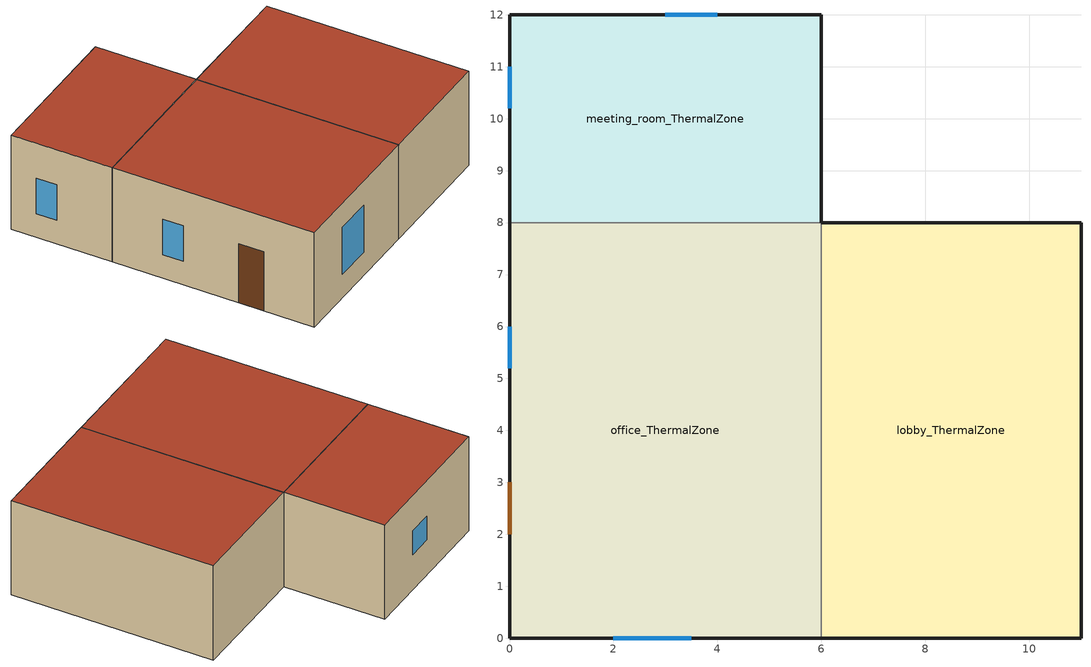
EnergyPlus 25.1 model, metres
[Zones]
lobby_ThermalZone
 floor ground (Const_Composite_2x4_Wood_Stud_R11__3_Composite_2x4_Wood_Stud_R11__2_Composite_2x4_Wood_Stud_R11__1): 6,8 11,8 11,0 6,0 z0
 wall outside (Const_Composite_2x4_Wood_Stud_R11__3_Composite_2x4_Wood_Stud_R11__2_Composite_2x4_Wood_Stud_R11__1): 6,0 11,0 11,8 6,8 z0:4
 wall to office_ThermalZone (Const_M01_100mm_brick_I02_50mm_insulation_board_F04_Wall_air_space_resistance_G01a_19mm_gypsum_board Reversed): 6,8 6,0 z0:4
 roof outside (Const_Composite_2x4_Wood_Stud_R11__3_Composite_2x4_Wood_Stud_R11__2_Composite_2x4_Wood_Stud_R11__1): 6,8 6,0 11,0 11,8 z4
meeting_room_ThermalZone
 floor ground (Const_Composite_2x4_Wood_Stud_R11__3_Composite_2x4_Wood_Stud_R11__2_Composite_2x4_Wood_Stud_R11__1): 0,12 6,12 6,8 0,8 z0
 wall outside (Const_Composite_2x4_Wood_Stud_R11__3_Composite_2x4_Wood_Stud_R11__2_Composite_2x4_Wood_Stud_R11__1): 6,8 6,12 0,12 0,8 z0:4
 wall to office_ThermalZone (Const_M01_100mm_brick_I02_50mm_insulation_board_F04_Wall_air_space_resistance_G01a_19mm_gypsum_board Reversed): 0,8 6,8 z0:4
 window (Const_CLEAR_3MM_AIR_13MM_CLEAR_3MM): 4,12 3,12 z1.5:2.5; 0,11 0,10.2 z1:2.5
 roof outside (Const_Composite_2x4_Wood_Stud_R11__3_Composite_2x4_Wood_Stud_R11__2_Composite_2x4_Wood_Stud_R11__1): 0,12 0,8 6,8 6,12 z4
office_ThermalZone
 floor ground (Const_Composite_2x4_Wood_Stud_R11__3_Composite_2x4_Wood_Stud_R11__2_Composite_2x4_Wood_Stud_R11__1): 0,8 6,8 6,0 0,0 z0
 wall outside (Const_M01_100mm_brick_I02_50mm_insulation_board): 0,0 6,0 z0:4
 wall outside (Const_M01_100mm_brick_I02_50mm_insulation_board_F04_Wall_air_space_resistance_G01a_19mm_gypsum_board): 0,8 0,0 z0:4
 window (Const_CLEAR_3MM_AIR_13MM_CLEAR_3MM): 2,0 3.5,0 z1:3; 0,6 0,5.2 z1:2.5
 door (Const_Composite_2x4_Wood_Stud_R11__3_Composite_2x4_Wood_Stud_R11__2_Composite_2x4_Wood_Stud_R11__1): 0,3 0,2 z0:2.5
 roof outside (Const_Composite_2x4_Wood_Stud_R11__3_Composite_2x4_Wood_Stud_R11__2_Composite_2x4_Wood_Stud_R11__1): 0,8 0,0 6,0 6,8 z4
[Building]
Building 1
[Site:Location]
CHICAGO_IL_USA TMY2-94846: 41.78, -87.75, -6, 190
[SizingPeriod:DesignDay]
CHICAGO_IL_USA Cooling .4% Conditions DB=>MWB: 7, 21, SummerDesignDay, 32.8, 10.9, Wetbulb, 23.6, 99063.21, 0, 0, No, No, No, ASHRAEClearSky, 1
CHICAGO_IL_USA Heating 99.6% Conditions: 1, 21, WinterDesignDay, -21.2, 0, Wetbulb, -21.2, 99063.21, 4.6, 270, No, No, No, ASHRAEClearSky, 0
[Site:GroundTemperature:BuildingSurface]
18.3, 18.2, 18.3, 18.4, 20.1, 22, 22.3, 22.5, 22.5, 20.7, 18.9, 18.5
[Material] Thermal Absorptance=0.9; Solar Absorptance=0.7; Visible Absorptance=0.7
Name | Roughness | Thickness {m} | Conductivity {W/m-K} | Density {kg/m3} | Specific Heat {J/kg-K}
Composite 2x4 Wood Stud R11 #1 | Smooth | 0.019 | 0.186 | 640 | 1048
Composite 2x4 Wood Stud R11 #2 | Smooth | 0.083 | 0.049 | 119.63 | 1048
Composite 2x4 Wood Stud R11 #3 | Smooth | 0.025 | 0.124 | 508.45 | 1048
G01a 19mm gypsum board | MediumSmooth | 0.019 | 0.16 | 800 | 1090
I02 50mm insulation board | MediumRough | 0.0508 | 0.03 | 43 | 1210
M01 100mm brick | MediumRough | 0.1016 | 0.89 | 1920 | 790
[Material:AirGap]
F04 Wall air space resistance: Thermal Resistance {m2-K/W}=0.15
[WindowMaterial:Gas]
AIR 13MM: Gas Type=Air; Thickness {m}=0.0127
[WindowMaterial:Glazing]
CLEAR 3MM: Optical Data Type=SpectralAverage; Thickness {m}=0.003; Solar Transmittance at Normal Incidence=0.837; Front Side Solar Reflectance at Normal Incidence=0.075; Back Side Solar Reflectance at Normal Incidence=0.075; Visible Transmittance at Normal Incidence=0.898; Front Side Visible Reflectance at Normal Incidence=0.081; Back Side Visible Reflectance at Normal Incidence=0.081; Infrared Transmittance at Normal Incidence=0; Front Side Infrared Hemispherical Emissivity=0.84; Back Side Infrared Hemispherical Emissivity=0.84; Conductivity {W/m-K}=0.9
[Construction]
Const_CLEAR_3MM_AIR_13MM_CLEAR_3MM: CLEAR 3MM, AIR 13MM, CLEAR 3MM
Const_Composite_2x4_Wood_Stud_R11__3_Composite_2x4_Wood_Stud_R11__2_Composite_2x4_Wood_Stud_R11__1: Composite 2x4 Wood Stud R11 #3, Composite 2x4 Wood Stud R11 #2, Composite 2x4 Wood Stud R11 #1
Const_M01_100mm_brick_I02_50mm_insulation_board: M01 100mm brick, I02 50mm insulation board
Const_M01_100mm_brick_I02_50mm_insulation_board_F04_Wall_air_space_resistance_G01a_19mm_gypsum_board: M01 100mm brick, I02 50mm insulation board, F04 Wall air space resistance, G01a 19mm gypsum board
Const_M01_100mm_brick_I02_50mm_insulation_board_F04_Wall_air_space_resistance_G01a_19mm_gypsum_board Reversed: G01a 19mm gypsum board, F04 Wall air space resistance, I02 50mm insulation board, M01 100mm brick
[Zone] Multiplier=1; Part of Total Floor Area=Yes
lobby_ThermalZone; meeting_room_ThermalZone; office_ThermalZone
[Space]
Name | Zone
lobby | lobby_ThermalZone
meeting_room | meeting_room_ThermalZone
office | office_ThermalZone
[Lights] Schedule=LIGHTING_SCH; Design Level Calculation Method=Watts/Area; Watts per Floor Area {W/m2}=10; Fraction Replaceable=1
Name | Zone or ZoneList or Space or SpaceList
lobby_Lights | lobby
meeting_room_Lights | meeting_room
office_Lights | office
[People] Number of People Schedule=OCCUPANCY_SCH; Number of People Calculation Method=Area/Person; Floor Area per Person {m2/person}=10; Fraction Radiant=0.3; Activity Level Schedule=ACTIVITY_LEVEL_SCH
Name | Zone or ZoneList or Space or SpaceList
lobby_People | lobby
meeting_room_People | meeting_room
office_People | office
[ElectricEquipment] Schedule=EQUIPMENT_SCH; Design Level Calculation Method=Watts/Area; Watts per Floor Area {W/m2}=10
Name | Zone or ZoneList or Space or SpaceList
lobby_Equip | lobby
meeting_room_Equip | meeting_room
office_Equip | office
[ZoneInfiltration:DesignFlowRate] Design Flow Rate Calculation Method=AirChanges/Hour; Air Changes per Hour {1/hr}=0.5; Density Basis=Outdoor
Name | Zone or ZoneList or Space or SpaceList
lobby_Infiltration | lobby
meeting_room_Infiltration | meeting_room
office_Infiltration | office
[ZoneControl:Thermostat] Temperature Difference Between Cutout And Setpoint {deltaC}=0
Name | Zone or ZoneList | Control Type Schedule | Control 1
lobby_ThermalZone Thermostat | lobby_ThermalZone | lobby_ThermalZone Thermostat Schedule | Thermostat Setpoint Dual Setpoint 3
meeting_room_ThermalZone Thermostat | meeting_room_ThermalZone | meeting_room_ThermalZone Thermostat Schedule | Thermostat Setpoint Dual Setpoint 2
office_ThermalZone Thermostat | office_ThermalZone | office_ThermalZone Thermostat Schedule | Thermostat Setpoint Dual Setpoint 1
[ThermostatSetpoint:DualSetpoint] Heating Setpoint Temperature Schedule=HEATING_SETPOINT_SCH; Cooling Setpoint Temperature Schedule=COOLING_SETPOINT_SCH
Thermostat Setpoint Dual Setpoint 3; Thermostat Setpoint Dual Setpoint 2; Thermostat Setpoint Dual Setpoint 1
[ZoneHVAC:IdealLoadsAirSystem]
Name | Design Specification Outdoor Air Object
lobby_IdealLoads | lobby_OutdoorAir
meeting_room_IdealLoads | meeting_room_OutdoorAir
office_IdealLoads | office_OutdoorAir
[DesignSpecification:OutdoorAir] Outdoor Air Method=Sum; Outdoor Air Flow per Person {m3/s-person}=0; Outdoor Air Flow per Zone Floor Area {m3/s-m2}=0; Outdoor Air Flow per Zone {m3/s}=0; Outdoor Air Flow Air Changes per Hour {1/hr}=0; Outdoor Air Schedule=OCCUPANCY_SCH
lobby_OutdoorAir; meeting_room_OutdoorAir; office_OutdoorAir
[Zone equipment]
lobby_ThermalZone: lobby_IdealLoads
meeting_room_ThermalZone: meeting_room_IdealLoads
office_ThermalZone: office_IdealLoads
[Sizing:Zone] Zone Cooling Design Supply Air Temperature Input Method=SupplyAirTemperature; Zone Cooling Design Supply Air Temperature {C}=12; Zone Heating Design Supply Air Temperature Input Method=SupplyAirTemperature; Zone Heating Design Supply Air Temperature {C}=50; Zone Cooling Design Supply Air Humidity Ratio {kgWater/kgDryAir}=0.008; Zone Heating Design Supply Air Humidity Ratio {kgWater/kgDryAir}=0.008; Zone Heating Sizing Factor=1.2; Zone Cooling Sizing Factor=1.2
Name | Design Specification Outdoor Air Object
office_ThermalZone | office_OutdoorAir
meeting_room_ThermalZone | meeting_room_OutdoorAir
lobby_ThermalZone | lobby_OutdoorAir
[Schedule:Day:Interval]
LIGHTING_SCH_DefaultDay; LIGHTING_SCH_WeekendDay; OCCUPANCY_SCH_DefaultDay; OCCUPANCY_SCH_WeekendDay; EQUIPMENT_SCH_DefaultDay; EQUIPMENT_SCH_WeekendDay: No, 24:00, 1
HEATING_SETPOINT_SCH_DefaultDay; HEATING_SETPOINT_SCH_WeekendDay: No, 07:00, 15, 18:00, 21, 24:00, 15
COOLING_SETPOINT_SCH_DefaultDay; COOLING_SETPOINT_SCH_WeekendDay: No, 07:00, 28, 18:00, 24, 24:00, 28
[Schedule:Week:Daily]
LIGHTING_SCH Week Rule - Jan1-Jan3: LIGHTING_SCH_DefaultDay, LIGHTING_SCH_DefaultDay, LIGHTING_SCH_DefaultDay, LIGHTING_SCH_DefaultDay, LIGHTING_SCH_DefaultDay, LIGHTING_SCH_DefaultDay, LIGHTING_SCH_WeekendDay, LIGHTING_SCH_DefaultDay, LIGHTING_SCH_DefaultDay, LIGHTING_SCH_DefaultDay, LIGHTING_SCH_DefaultDay, LIGHTING_SCH_DefaultDay
LIGHTING_SCH Week Rule - Jan4-Dec31: LIGHTING_SCH_WeekendDay, LIGHTING_SCH_DefaultDay, LIGHTING_SCH_DefaultDay, LIGHTING_SCH_DefaultDay, LIGHTING_SCH_DefaultDay, LIGHTING_SCH_DefaultDay, LIGHTING_SCH_WeekendDay, LIGHTING_SCH_DefaultDay, LIGHTING_SCH_DefaultDay, LIGHTING_SCH_DefaultDay, LIGHTING_SCH_DefaultDay, LIGHTING_SCH_DefaultDay
OCCUPANCY_SCH Week Rule - Jan1-Jan3: OCCUPANCY_SCH_DefaultDay, OCCUPANCY_SCH_DefaultDay, OCCUPANCY_SCH_DefaultDay, OCCUPANCY_SCH_DefaultDay, OCCUPANCY_SCH_DefaultDay, OCCUPANCY_SCH_DefaultDay, OCCUPANCY_SCH_WeekendDay, OCCUPANCY_SCH_DefaultDay, OCCUPANCY_SCH_DefaultDay, OCCUPANCY_SCH_DefaultDay, OCCUPANCY_SCH_DefaultDay, OCCUPANCY_SCH_DefaultDay
OCCUPANCY_SCH Week Rule - Jan4-Dec31: OCCUPANCY_SCH_WeekendDay, OCCUPANCY_SCH_DefaultDay, OCCUPANCY_SCH_DefaultDay, OCCUPANCY_SCH_DefaultDay, OCCUPANCY_SCH_DefaultDay, OCCUPANCY_SCH_DefaultDay, OCCUPANCY_SCH_WeekendDay, OCCUPANCY_SCH_DefaultDay, OCCUPANCY_SCH_DefaultDay, OCCUPANCY_SCH_DefaultDay, OCCUPANCY_SCH_DefaultDay, OCCUPANCY_SCH_DefaultDay
EQUIPMENT_SCH Week Rule - Jan1-Jan3: EQUIPMENT_SCH_DefaultDay, EQUIPMENT_SCH_DefaultDay, EQUIPMENT_SCH_DefaultDay, EQUIPMENT_SCH_DefaultDay, EQUIPMENT_SCH_DefaultDay, EQUIPMENT_SCH_DefaultDay, EQUIPMENT_SCH_WeekendDay, EQUIPMENT_SCH_DefaultDay, EQUIPMENT_SCH_DefaultDay, EQUIPMENT_SCH_DefaultDay, EQUIPMENT_SCH_DefaultDay, EQUIPMENT_SCH_DefaultDay
EQUIPMENT_SCH Week Rule - Jan4-Dec31: EQUIPMENT_SCH_WeekendDay, EQUIPMENT_SCH_DefaultDay, EQUIPMENT_SCH_DefaultDay, EQUIPMENT_SCH_DefaultDay, EQUIPMENT_SCH_DefaultDay, EQUIPMENT_SCH_DefaultDay, EQUIPMENT_SCH_WeekendDay, EQUIPMENT_SCH_DefaultDay, EQUIPMENT_SCH_DefaultDay, EQUIPMENT_SCH_DefaultDay, EQUIPMENT_SCH_DefaultDay, EQUIPMENT_SCH_DefaultDay
HEATING_SETPOINT_SCH Week Rule - Jan1-Jan3: HEATING_SETPOINT_SCH_DefaultDay, HEATING_SETPOINT_SCH_DefaultDay, HEATING_SETPOINT_SCH_DefaultDay, HEATING_SETPOINT_SCH_DefaultDay, HEATING_SETPOINT_SCH_DefaultDay, HEATING_SETPOINT_SCH_DefaultDay, HEATING_SETPOINT_SCH_WeekendDay, HEATING_SETPOINT_SCH_DefaultDay, HEATING_SETPOINT_SCH_DefaultDay, HEATING_SETPOINT_SCH_DefaultDay, HEATING_SETPOINT_SCH_DefaultDay, HEATING_SETPOINT_SCH_DefaultDay
HEATING_SETPOINT_SCH Week Rule - Jan4-Dec31: HEATING_SETPOINT_SCH_WeekendDay, HEATING_SETPOINT_SCH_DefaultDay, HEATING_SETPOINT_SCH_DefaultDay, HEATING_SETPOINT_SCH_DefaultDay, HEATING_SETPOINT_SCH_DefaultDay, HEATING_SETPOINT_SCH_DefaultDay, HEATING_SETPOINT_SCH_WeekendDay, HEATING_SETPOINT_SCH_DefaultDay, HEATING_SETPOINT_SCH_DefaultDay, HEATING_SETPOINT_SCH_DefaultDay, HEATING_SETPOINT_SCH_DefaultDay, HEATING_SETPOINT_SCH_DefaultDay
COOLING_SETPOINT_SCH Week Rule - Jan1-Jan3: COOLING_SETPOINT_SCH_DefaultDay, COOLING_SETPOINT_SCH_DefaultDay, COOLING_SETPOINT_SCH_DefaultDay, COOLING_SETPOINT_SCH_DefaultDay, COOLING_SETPOINT_SCH_DefaultDay, COOLING_SETPOINT_SCH_DefaultDay, COOLING_SETPOINT_SCH_WeekendDay, COOLING_SETPOINT_SCH_DefaultDay, COOLING_SETPOINT_SCH_DefaultDay, COOLING_SETPOINT_SCH_DefaultDay, COOLING_SETPOINT_SCH_DefaultDay, COOLING_SETPOINT_SCH_DefaultDay
COOLING_SETPOINT_SCH Week Rule - Jan4-Dec31: COOLING_SETPOINT_SCH_WeekendDay, COOLING_SETPOINT_SCH_DefaultDay, COOLING_SETPOINT_SCH_DefaultDay, COOLING_SETPOINT_SCH_DefaultDay, COOLING_SETPOINT_SCH_DefaultDay, COOLING_SETPOINT_SCH_DefaultDay, COOLING_SETPOINT_SCH_WeekendDay, COOLING_SETPOINT_SCH_DefaultDay, COOLING_SETPOINT_SCH_DefaultDay, COOLING_SETPOINT_SCH_DefaultDay, COOLING_SETPOINT_SCH_DefaultDay, COOLING_SETPOINT_SCH_DefaultDay
[Schedule:Year]
LIGHTING_SCH: LIGHTING_SCH Week Rule - Jan1-Jan3, 1, 1, 1, 3, LIGHTING_SCH Week Rule - Jan4-Dec31, 1, 4, 12, 31
OCCUPANCY_SCH: OCCUPANCY_SCH Week Rule - Jan1-Jan3, 1, 1, 1, 3, OCCUPANCY_SCH Week Rule - Jan4-Dec31, 1, 4, 12, 31
EQUIPMENT_SCH: EQUIPMENT_SCH Week Rule - Jan1-Jan3, 1, 1, 1, 3, EQUIPMENT_SCH Week Rule - Jan4-Dec31, 1, 4, 12, 31
HEATING_SETPOINT_SCH: HEATING_SETPOINT_SCH Week Rule - Jan1-Jan3, 1, 1, 1, 3, HEATING_SETPOINT_SCH Week Rule - Jan4-Dec31, 1, 4, 12, 31
COOLING_SETPOINT_SCH: COOLING_SETPOINT_SCH Week Rule - Jan1-Jan3, 1, 1, 1, 3, COOLING_SETPOINT_SCH Week Rule - Jan4-Dec31, 1, 4, 12, 31
[Schedule:Constant]
ACTIVITY_LEVEL_SCH: Hourly Value=120
[Schedule:Compact]
lobby_ThermalZone Thermostat Schedule; meeting_room_ThermalZone Thermostat Schedule; office_ThermalZone Thermostat Schedule: Through: 12/31, For: AllDays, Until: 24:00, 4
